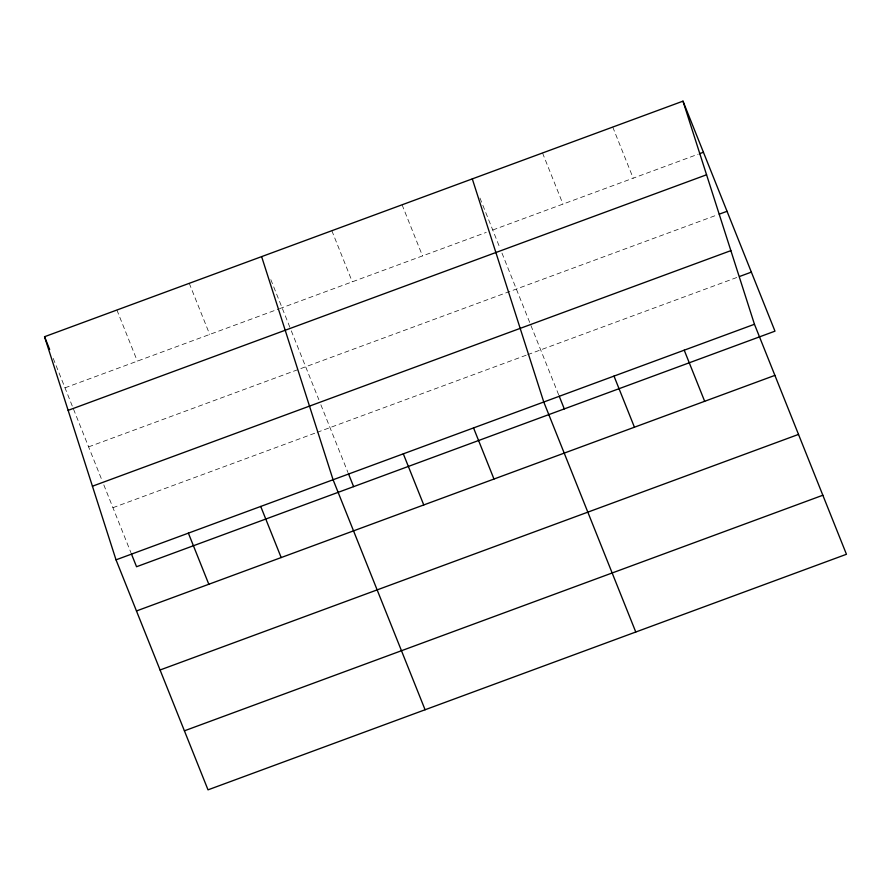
<?xml version="1.0" encoding="UTF-8"?>
<svg xmlns="http://www.w3.org/2000/svg" width="891" height="891" viewBox="0 0 891 891"><rect width="100%" height="100%" fill="white"/><g stroke="black" fill="none" stroke-linecap="round" stroke-linejoin="round"><path stroke-width="0.67" stroke-dasharray="4.46 3.34" d="M64.998 387.83L278.181 309.166M279.473 308.687L486.241 232.395M492.745 230.001L698.221 154.176M88.61 446.87L716.631 215.132M112.934 507.692L315.793 432.848M317.085 432.369L526.381 355.141M527.684 354.663L737.057 277.402M612.752 127.057L633.2 178.178M542.53 152.974L562.967 204.084M479.959 198.047L499.929 247.965M501.978 253.1L558.646 394.78M402.075 204.796L422.512 255.906M331.842 230.713L352.29 281.823M270.819 279.629L290.789 329.559M291.301 330.839L318.855 399.725M320.883 404.792L347.969 472.52M189.26 283.327L209.708 334.437M116.91 310.023L137.348 361.133M53.237 358.438L101.786 479.815M103.813 484.882L130.899 552.609"/><path stroke-width="1.34" d="M682.985 101.151L754.454 324.268L846.45 554.28L208.015 789.849L116.019 559.838L44.55 336.72L682.985 101.151L774.981 331.162L136.546 566.732L131.411 553.901M699.524 153.697L703.422 152.261M68.139 410.35L706.563 174.781M719.237 214.174L727.034 211.301M92.441 486.208L730.865 250.638M739.664 276.444L751.369 272.123M116.019 559.838L754.454 324.268M136.468 610.959L774.892 375.378M160.079 669.987L798.503 434.418M184.404 730.82L822.838 495.24M684.221 350.185L704.67 401.295M613.999 376.091L634.437 427.212M559.158 396.061L564.293 408.902M635.773 632.02L543.766 402.008L472.297 178.879M473.544 427.925L493.982 479.035M403.311 453.831L423.76 504.952M348.481 473.8L353.616 486.631M425.085 709.759L333.089 479.748L261.62 256.619M260.729 506.444L281.177 557.554M188.38 533.141L208.817 584.262M44.55 336.72L49.662 349.495"/></g></svg>
